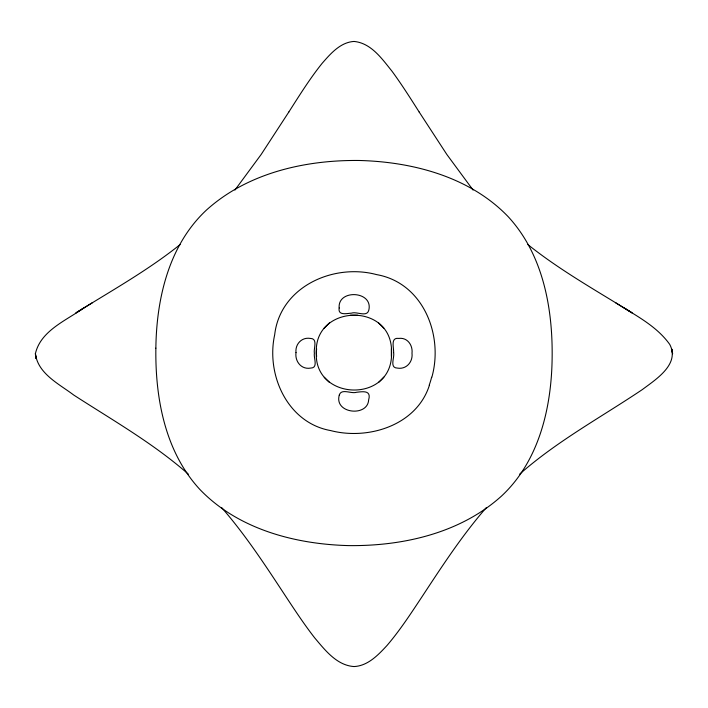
<?xml version="1.0" encoding="UTF-8"?>
<svg xmlns="http://www.w3.org/2000/svg" width="708" height="708" viewBox="0 0 708 708"><rect width="100%" height="100%" fill="white"/><g stroke="black" fill="none" stroke-linecap="round" stroke-linejoin="round"><path stroke-width="1.06" d="M316.644 348.84C309.989 401.206 393.117 404.905 391.551 352.602C392.931 300.281 310.051 304.095 316.653 356.443M391.356 356.372L391.347 348.734M431.827 377.337C443.748 335.203 423.172 282.757 376.541 274.598C333.424 263.013 280.156 286.74 274.677 334.787C265.863 374.78 287.501 422.871 330.548 430.553C368.249 440.429 416.693 425.34 429.411 385.232M288.829 112.006L261.128 154.521L234.923 190.071M288.731 112.156C299.36 95.536 309.785 78.703 322.167 63.295C330.565 53.693 340.353 42.285 354 41.445C371.107 42.993 382.028 58.852 391.958 71.163C401.684 84.402 410.454 98.306 419.269 112.156M486.316 507.618C462.094 535.425 441.942 566.409 421.738 597.163C410.755 613.712 399.896 630.439 386.957 645.546C378.161 655.033 367.779 665.971 354 666.555C336.743 665.378 325.034 650.094 314.697 637.881C304.52 624.81 295.386 610.977 286.262 597.163C266.058 566.409 245.906 535.425 221.684 507.618M324.122 328.202L329.45 322.857M383.86 377.125L378.559 382.444M519.672 474.121C557.046 441.119 601.083 417.269 642.28 389.612C655.767 379.47 680.22 364.231 669.741 344.415C656.201 325.459 634.563 314.945 615.447 302.608M180.133 244.57C147.627 270.589 111.147 290.873 75.942 312.874L92.553 302.608M83.845 307.909C66.278 320.529 40.657 330.618 35.4 353.673C37.896 373.753 59.153 383.993 73.738 395.046C112.696 420.225 153.326 443.367 188.328 474.121M350.15 315.255L357.761 315.255M624.155 307.909L632.058 312.874C596.853 290.873 560.373 270.589 527.867 244.57M329.53 382.515L324.255 377.276M378.461 322.786L383.798 328.105M473.077 190.071L446.872 154.521L419.171 112.006M431.615 377.258A76.287 61.746 89.3 0 1 429.216 385.125M295.997 352.602C294.785 361.328 301.281 369.824 310.706 368.08C318.565 367.992 313.458 357.859 314.379 353.248C313.405 348.584 318.184 338.477 310.37 338.424C301.696 336.893 295.032 344.265 295.997 352.602M155.866 348.141C155.167 397.94 164.964 451.633 199.815 489.396C237.959 529.159 294.962 544.213 348.566 545.602C402.808 546.249 460.439 533.186 501.609 495.972C539.142 460.961 551.523 407.543 552.134 357.947C552.833 308.148 543.036 254.464 508.185 216.692C470.032 176.938 413.038 161.884 359.434 160.486C305.192 159.84 247.561 172.911 206.391 210.117C168.858 245.127 156.477 298.546 155.866 348.141M339.176 307.989C337.689 315.848 346.858 313.449 351.495 313.14C356.611 311.219 366.832 317.511 368.753 310.361C373.709 290.784 337.406 288.864 339.176 307.989M393.621 352.602C394.754 357.354 389.232 367.877 397.294 368.08C406.357 369.726 413.047 361.841 412.003 353.248C412.95 345.362 407.525 337.238 398.799 338.415C390.241 337.176 393.949 347.716 393.621 352.602M339.274 395.091C333.946 413.693 367.594 417.162 368.629 400.002C371.603 389.949 362.806 391.586 356.505 392.276C351.345 394.126 341.362 388.055 339.274 395.091M672.6 353.673L671.742 349.035L672.591 353.681M35.975 358.328L35.4 353.673L35.975 358.328"/></g></svg>
